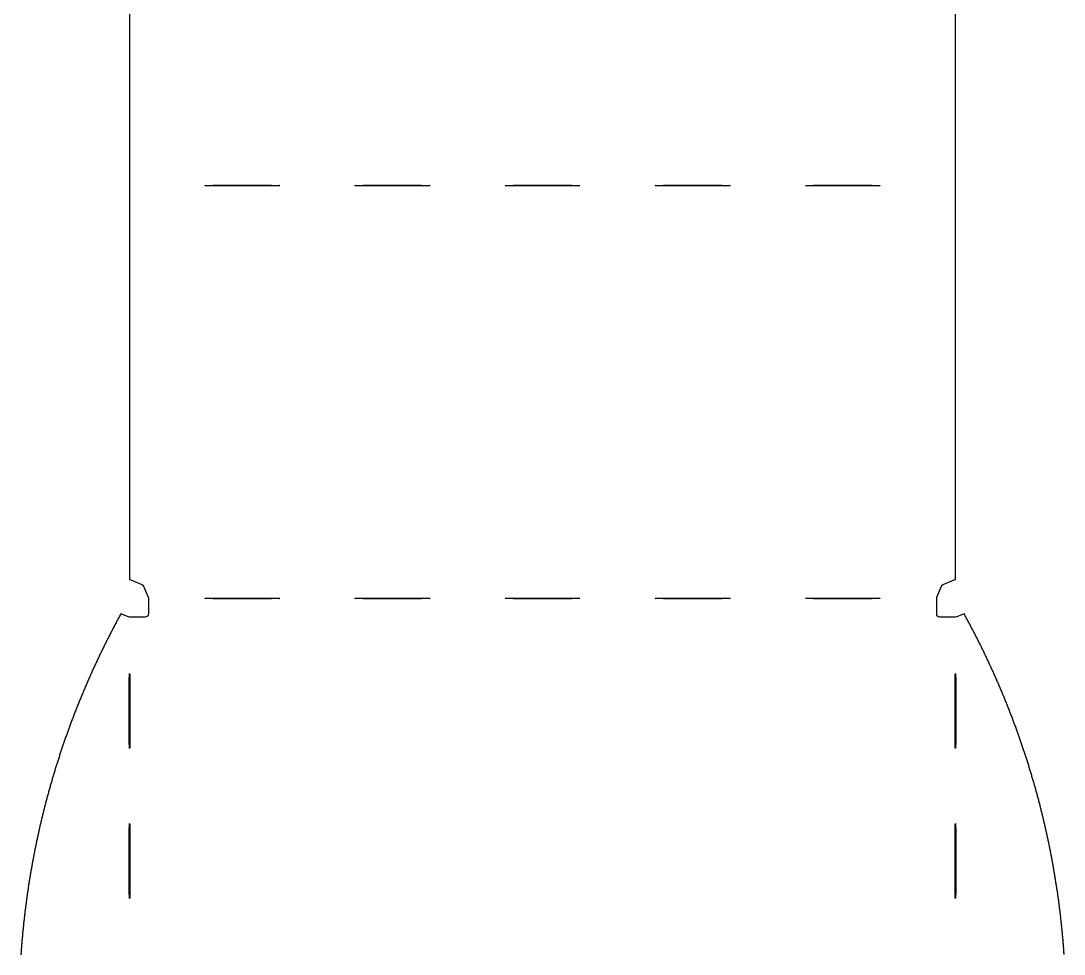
# Model space of a CAD drawing. Header units: metres. Extents: x -73 to 372, y -34 to 331.
# Drawn here: x -6.7 to 57.5, y 28.9 to 86.3 of the extents above; entities that cross this region are included whole.
import ezdxf

# ---------------------------------------------------------------- set-up
doc = ezdxf.new("R2010")
doc.units = ezdxf.units.M

msp = doc.modelspace()

# ---------------------------------------------------------------- linework, layer by layer
for points in [[(0, 100.447), (0, 76.2), (0, 51.953), (0, 51.953), (0.077, 51.937), (0.75, 51.658), (0.815, 51.615), (0.858, 51.55), (1.137, 50.877), (1.153, 50.8), (1.153, 49.847), (1.137, 49.771), (1.094, 49.706), (1.029, 49.663), (0.953, 49.647), (0, 49.647), (-0.077, 49.663), (-0.534, 49.852), (-0.562, 49.8), (-0.562, 49.8), (-0.593, 49.744), (-0.593, 49.744), (-0.624, 49.688), (-0.624, 49.688), (-0.654, 49.632), (-0.654, 49.632), (-0.684, 49.576), (-0.684, 49.576), (-0.715, 49.52), (-0.715, 49.52), (-0.745, 49.464), (-0.745, 49.464), (-0.775, 49.408), (-0.775, 49.407), (-0.805, 49.351), (-0.805, 49.351), (-0.835, 49.295), (-0.835, 49.295), (-0.865, 49.239), (-0.865, 49.239), (-0.895, 49.182), (-0.895, 49.182), (-0.925, 49.126), (-0.925, 49.126), (-0.955, 49.07), (-0.955, 49.07), (-0.984, 49.013), (-0.984, 49.013), (-1.014, 48.957), (-1.014, 48.957), (-1.043, 48.9), (-1.043, 48.9), (-1.073, 48.844), (-1.073, 48.844), (-1.102, 48.787), (-1.102, 48.787), (-1.132, 48.731), (-1.132, 48.731), (-1.161, 48.674), (-1.161, 48.674), (-1.19, 48.617), (-1.19, 48.617), (-1.219, 48.561), (-1.219, 48.561), (-1.248, 48.504), (-1.248, 48.504), (-1.277, 48.447), (-1.277, 48.447), (-1.306, 48.39), (-1.306, 48.39), (-1.335, 48.333), (-1.335, 48.333), (-1.363, 48.276), (-1.363, 48.276), (-1.392, 48.22), (-1.392, 48.219), (-1.421, 48.163), (-1.421, 48.163), (-1.449, 48.106), (-1.449, 48.106), (-1.478, 48.048), (-1.478, 48.048), (-1.506, 47.991), (-1.506, 47.991), (-1.534, 47.934), (-1.534, 47.934), (-1.563, 47.877), (-1.563, 47.877), (-1.591, 47.82), (-1.591, 47.82), (-1.619, 47.763), (-1.619, 47.763), (-1.647, 47.705), (-1.647, 47.705), (-1.675, 47.648), (-1.675, 47.648), (-1.703, 47.591), (-1.703, 47.591), (-1.731, 47.533), (-1.731, 47.533), (-1.758, 47.476), (-1.758, 47.476), (-1.786, 47.419), (-1.786, 47.419), (-1.814, 47.361), (-1.814, 47.361), (-1.841, 47.304), (-1.841, 47.304), (-1.869, 47.246), (-1.869, 47.246), (-1.896, 47.189), (-1.896, 47.189), (-1.923, 47.131), (-1.923, 47.131), (-1.951, 47.073), (-1.951, 47.073), (-1.978, 47.016), (-1.978, 47.016), (-2.005, 46.958), (-2.005, 46.958), (-2.032, 46.9), (-2.032, 46.9), (-2.059, 46.842), (-2.059, 46.842), (-2.086, 46.785), (-2.086, 46.785), (-2.112, 46.727), (-2.112, 46.727), (-2.139, 46.669), (-2.139, 46.669), (-2.166, 46.611), (-2.166, 46.611), (-2.192, 46.553), (-2.192, 46.553), (-2.219, 46.495), (-2.219, 46.495), (-2.245, 46.437), (-2.245, 46.437), (-2.272, 46.379), (-2.272, 46.379), (-2.298, 46.321), (-2.298, 46.321), (-2.324, 46.263), (-2.324, 46.263), (-2.35, 46.205), (-2.35, 46.205), (-2.376, 46.147), (-2.376, 46.146), (-2.402, 46.088), (-2.402, 46.088), (-2.428, 46.03), (-2.428, 46.03), (-2.454, 45.972), (-2.454, 45.972), (-2.48, 45.913), (-2.48, 45.913), (-2.506, 45.855), (-2.506, 45.855), (-2.531, 45.797), (-2.531, 45.797), (-2.557, 45.738), (-2.557, 45.738), (-2.582, 45.68), (-2.582, 45.68), (-2.608, 45.621), (-2.608, 45.621), (-2.633, 45.563), (-2.633, 45.563), (-2.658, 45.504), (-2.658, 45.504), (-2.684, 45.446), (-2.684, 45.446), (-2.709, 45.387), (-2.709, 45.387), (-2.734, 45.329), (-2.734, 45.329), (-2.759, 45.27), (-2.759, 45.27), (-2.784, 45.211), (-2.784, 45.211), (-2.808, 45.153), (-2.808, 45.153), (-2.833, 45.094), (-2.833, 45.094), (-2.858, 45.035), (-2.858, 45.035), (-2.882, 44.976), (-2.882, 44.976), (-2.907, 44.917), (-2.907, 44.917), (-2.931, 44.859), (-2.931, 44.859), (-2.956, 44.8), (-2.956, 44.8), (-2.98, 44.741), (-2.98, 44.741), (-3.004, 44.682), (-3.004, 44.682), (-3.029, 44.623), (-3.029, 44.623), (-3.053, 44.564), (-3.053, 44.564), (-3.077, 44.505), (-3.077, 44.505), (-3.101, 44.446), (-3.101, 44.446), (-3.124, 44.386), (-3.124, 44.386), (-3.148, 44.327), (-3.148, 44.327), (-3.172, 44.268), (-3.172, 44.268), (-3.196, 44.209), (-3.196, 44.209), (-3.219, 44.15), (-3.219, 44.15), (-3.243, 44.09), (-3.243, 44.09), (-3.266, 44.031), (-3.266, 44.031), (-3.289, 43.972), (-3.289, 43.972), (-3.313, 43.913), (-3.313, 43.912), (-3.336, 43.853), (-3.336, 43.853), (-3.359, 43.794), (-3.359, 43.794), (-3.382, 43.734), (-3.382, 43.734), (-3.405, 43.675), (-3.405, 43.675), (-3.428, 43.615), (-3.428, 43.615), (-3.451, 43.556), (-3.451, 43.556), (-3.473, 43.496), (-3.473, 43.496), (-3.496, 43.437), (-3.496, 43.437), (-3.519, 43.377), (-3.519, 43.377), (-3.541, 43.317), (-3.541, 43.317), (-3.564, 43.258), (-3.564, 43.258), (-3.586, 43.198), (-3.586, 43.198), (-3.608, 43.138), (-3.608, 43.138), (-3.631, 43.079), (-3.631, 43.079), (-3.653, 43.019), (-3.653, 43.019), (-3.675, 42.959), (-3.675, 42.959), (-3.697, 42.899), (-3.697, 42.899), (-3.719, 42.839), (-3.719, 42.839), (-3.741, 42.779), (-3.741, 42.779), (-3.762, 42.719), (-3.762, 42.719), (-3.784, 42.66), (-3.784, 42.66), (-3.806, 42.6), (-3.806, 42.6), (-3.827, 42.54), (-3.827, 42.54), (-3.849, 42.48), (-3.849, 42.48), (-3.87, 42.42), (-3.87, 42.419), (-3.891, 42.359), (-3.891, 42.359), (-3.913, 42.299), (-3.913, 42.299), (-3.934, 42.239), (-3.934, 42.239), (-3.955, 42.179), (-3.955, 42.179), (-3.976, 42.119), (-3.976, 42.119), (-3.997, 42.059), (-3.997, 42.059), (-4.018, 41.998), (-4.018, 41.998), (-4.039, 41.938), (-4.039, 41.938), (-4.059, 41.878), (-4.059, 41.878), (-4.08, 41.818), (-4.08, 41.818), (-4.1, 41.757), (-4.1, 41.757), (-4.121, 41.697), (-4.121, 41.697), (-4.141, 41.636), (-4.141, 41.636), (-4.162, 41.576), (-4.162, 41.576), (-4.182, 41.516), (-4.182, 41.516), (-4.202, 41.455), (-4.202, 41.455), (-4.222, 41.395), (-4.222, 41.395), (-4.242, 41.334), (-4.242, 41.334), (-4.262, 41.274), (-4.262, 41.274), (-4.282, 41.213), (-4.282, 41.213), (-4.302, 41.152), (-4.302, 41.152), (-4.322, 41.092), (-4.322, 41.092), (-4.341, 41.031), (-4.341, 41.031), (-4.361, 40.97), (-4.361, 40.97), (-4.38, 40.91), (-4.38, 40.91), (-4.4, 40.849), (-4.4, 40.849), (-4.419, 40.788), (-4.419, 40.788), (-4.438, 40.728), (-4.438, 40.728), (-4.458, 40.667), (-4.458, 40.667), (-4.477, 40.606), (-4.477, 40.606), (-4.496, 40.545), (-4.496, 40.545), (-4.515, 40.484), (-4.515, 40.484), (-4.534, 40.423), (-4.534, 40.423), (-4.552, 40.362), (-4.552, 40.362), (-4.571, 40.301), (-4.571, 40.301), (-4.59, 40.241), (-4.59, 40.241), (-4.608, 40.18), (-4.608, 40.18), (-4.627, 40.119), (-4.627, 40.119), (-4.645, 40.058), (-4.645, 40.057), (-4.664, 39.996), (-4.664, 39.996), (-4.682, 39.935), (-4.682, 39.935), (-4.7, 39.874), (-4.7, 39.874), (-4.718, 39.813), (-4.718, 39.813), (-4.736, 39.752), (-4.736, 39.752), (-4.754, 39.691), (-4.754, 39.691), (-4.772, 39.63), (-4.772, 39.63), (-4.79, 39.568), (-4.79, 39.568), (-4.808, 39.507), (-4.808, 39.507), (-4.825, 39.446), (-4.825, 39.446), (-4.843, 39.385), (-4.843, 39.385), (-4.861, 39.323), (-4.861, 39.323), (-4.878, 39.262), (-4.878, 39.262), (-4.895, 39.201), (-4.895, 39.201), (-4.913, 39.139), (-4.913, 39.139), (-4.93, 39.078), (-4.93, 39.078), (-4.947, 39.017), (-4.947, 39.017), (-4.964, 38.955), (-4.964, 38.955), (-4.981, 38.894), (-4.981, 38.894), (-4.998, 38.832), (-4.998, 38.832), (-5.015, 38.771), (-5.015, 38.771), (-5.031, 38.709), (-5.031, 38.709), (-5.048, 38.648), (-5.048, 38.648), (-5.065, 38.586), (-5.065, 38.586), (-5.081, 38.525), (-5.081, 38.525), (-5.098, 38.463), (-5.098, 38.463), (-5.114, 38.401), (-5.114, 38.401), (-5.13, 38.34), (-5.13, 38.34), (-5.146, 38.278), (-5.146, 38.278), (-5.163, 38.216), (-5.163, 38.216), (-5.179, 38.155), (-5.179, 38.155), (-5.195, 38.093), (-5.195, 38.093), (-5.21, 38.031), (-5.21, 38.031), (-5.226, 37.97), (-5.226, 37.969), (-5.242, 37.908), (-5.242, 37.908), (-5.258, 37.846), (-5.258, 37.846), (-5.273, 37.784), (-5.273, 37.784), (-5.289, 37.722), (-5.289, 37.722), (-5.304, 37.66), (-5.304, 37.66), (-5.32, 37.599), (-5.32, 37.599), (-5.335, 37.537), (-5.335, 37.537), (-5.35, 37.475), (-5.35, 37.475), (-5.365, 37.413), (-5.365, 37.413), (-5.38, 37.351), (-5.38, 37.351), (-5.395, 37.289), (-5.395, 37.289), (-5.41, 37.227), (-5.41, 37.227), (-5.425, 37.165), (-5.425, 37.165), (-5.44, 37.103), (-5.44, 37.103), (-5.454, 37.041), (-5.454, 37.041), (-5.469, 36.979), (-5.469, 36.979), (-5.483, 36.917), (-5.483, 36.917), (-5.498, 36.855), (-5.498, 36.855), (-5.512, 36.792), (-5.512, 36.792), (-5.526, 36.73), (-5.526, 36.73), (-5.54, 36.668), (-5.54, 36.668), (-5.555, 36.606), (-5.555, 36.606), (-5.569, 36.544), (-5.569, 36.544), (-5.582, 36.482), (-5.582, 36.482), (-5.596, 36.419), (-5.596, 36.419), (-5.61, 36.357), (-5.61, 36.357), (-5.624, 36.295), (-5.624, 36.295), (-5.637, 36.233), (-5.637, 36.233), (-5.651, 36.17), (-5.651, 36.17), (-5.665, 36.108), (-5.665, 36.108), (-5.678, 36.046), (-5.678, 36.046), (-5.691, 35.983), (-5.691, 35.983), (-5.704, 35.921), (-5.704, 35.921), (-5.718, 35.859), (-5.718, 35.859), (-5.731, 35.796), (-5.731, 35.796), (-5.744, 35.734), (-5.744, 35.734), (-5.757, 35.671), (-5.757, 35.671), (-5.77, 35.609), (-5.77, 35.609), (-5.782, 35.546), (-5.782, 35.546), (-5.795, 35.484), (-5.795, 35.484), (-5.808, 35.422), (-5.808, 35.422), (-5.82, 35.359), (-5.82, 35.359), (-5.833, 35.297), (-5.833, 35.296), (-5.845, 35.234), (-5.845, 35.234), (-5.857, 35.171), (-5.857, 35.171), (-5.87, 35.109), (-5.87, 35.109), (-5.882, 35.046), (-5.882, 35.046), (-5.894, 34.984), (-5.894, 34.984), (-5.906, 34.921), (-5.906, 34.921), (-5.918, 34.858), (-5.918, 34.858), (-5.929, 34.796), (-5.929, 34.796), (-5.941, 34.733), (-5.941, 34.733), (-5.953, 34.67), (-5.953, 34.67), (-5.964, 34.608), (-5.964, 34.608), (-5.976, 34.545), (-5.976, 34.545), (-5.987, 34.482), (-5.987, 34.482), (-5.999, 34.42), (-5.999, 34.42), (-6.01, 34.357), (-6.01, 34.357), (-6.021, 34.294), (-6.021, 34.294), (-6.032, 34.231), (-6.032, 34.231), (-6.043, 34.169), (-6.043, 34.169), (-6.054, 34.106), (-6.054, 34.106), (-6.065, 34.043), (-6.065, 34.043), (-6.076, 33.98), (-6.076, 33.98), (-6.087, 33.917), (-6.087, 33.917), (-6.097, 33.854), (-6.097, 33.854), (-6.108, 33.792), (-6.108, 33.792), (-6.119, 33.729), (-6.119, 33.729), (-6.129, 33.666), (-6.129, 33.666), (-6.139, 33.603), (-6.139, 33.603), (-6.15, 33.54), (-6.15, 33.54), (-6.16, 33.477), (-6.16, 33.477), (-6.17, 33.414), (-6.17, 33.414), (-6.18, 33.351), (-6.18, 33.351), (-6.19, 33.288), (-6.19, 33.288), (-6.2, 33.225), (-6.2, 33.225), (-6.209, 33.162), (-6.209, 33.162), (-6.219, 33.099), (-6.219, 33.099), (-6.229, 33.036), (-6.229, 33.036), (-6.238, 32.973), (-6.238, 32.973), (-6.248, 32.91), (-6.248, 32.91), (-6.257, 32.847), (-6.257, 32.847), (-6.266, 32.784), (-6.266, 32.784), (-6.276, 32.721), (-6.276, 32.721), (-6.285, 32.658), (-6.285, 32.658), (-6.294, 32.595), (-6.294, 32.595), (-6.303, 32.532), (-6.303, 32.532), (-6.312, 32.468), (-6.312, 32.468), (-6.321, 32.405), (-6.321, 32.405), (-6.329, 32.342), (-6.329, 32.342), (-6.338, 32.279), (-6.338, 32.279), (-6.347, 32.216), (-6.347, 32.216), (-6.355, 32.153), (-6.355, 32.153), (-6.364, 32.089), (-6.364, 32.089), (-6.372, 32.026), (-6.372, 32.026), (-6.38, 31.963), (-6.38, 31.963), (-6.388, 31.9), (-6.388, 31.9), (-6.396, 31.837), (-6.396, 31.837), (-6.405, 31.773), (-6.405, 31.773), (-6.412, 31.71), (-6.412, 31.71), (-6.42, 31.647), (-6.42, 31.647), (-6.428, 31.584), (-6.428, 31.584), (-6.436, 31.52), (-6.436, 31.52), (-6.444, 31.457), (-6.444, 31.457), (-6.451, 31.394), (-6.451, 31.394), (-6.459, 31.33), (-6.459, 31.33), (-6.466, 31.267), (-6.466, 31.267), (-6.473, 31.204), (-6.473, 31.204), (-6.481, 31.14), (-6.481, 31.14), (-6.488, 31.077), (-6.488, 31.077), (-6.495, 31.014), (-6.495, 31.014), (-6.502, 30.95), (-6.502, 30.95), (-6.509, 30.887), (-6.509, 30.887), (-6.516, 30.824), (-6.516, 30.824), (-6.522, 30.76), (-6.522, 30.76), (-6.529, 30.697), (-6.529, 30.697), (-6.536, 30.633), (-6.536, 30.633), (-6.542, 30.57), (-6.542, 30.57), (-6.549, 30.507), (-6.549, 30.507), (-6.555, 30.443), (-6.555, 30.443), (-6.561, 30.38), (-6.561, 30.38), (-6.567, 30.316), (-6.567, 30.316), (-6.574, 30.253), (-6.574, 30.253), (-6.58, 30.189), (-6.58, 30.189), (-6.586, 30.126), (-6.586, 30.126), (-6.592, 30.062), (-6.592, 30.062), (-6.597, 29.999), (-6.597, 29.999), (-6.603, 29.935), (-6.603, 29.935), (-6.609, 29.872), (-6.609, 29.872), (-6.614, 29.808), (-6.614, 29.808), (-6.62, 29.745), (-6.62, 29.745), (-6.625, 29.681), (-6.625, 29.681), (-6.631, 29.618), (-6.631, 29.618), (-6.636, 29.554), (-6.636, 29.554), (-6.641, 29.491), (-6.641, 29.491), (-6.646, 29.427), (-6.646, 29.427), (-6.651, 29.364), (-6.651, 29.364), (-6.656, 29.3), (-6.656, 29.3), (-6.661, 29.237), (-6.661, 29.237), (-6.666, 29.173), (-6.666, 29.173), (-6.67, 29.109), (-6.67, 29.109), (-6.675, 29.046), (-6.675, 29.046), (-6.679, 28.982), (-6.679, 28.982), (-6.684, 28.919), (-6.684, 28.919), (-6.688, 28.855)], [(57.486, 28.888), (57.482, 28.952), (57.482, 28.952), (57.477, 29.015), (57.477, 29.015), (57.473, 29.079), (57.473, 29.079), (57.468, 29.143), (57.468, 29.143), (57.463, 29.206), (57.463, 29.206), (57.458, 29.27), (57.458, 29.27), (57.453, 29.333), (57.453, 29.333), (57.448, 29.397), (57.448, 29.397), (57.443, 29.46), (57.443, 29.46), (57.438, 29.524), (57.438, 29.524), (57.433, 29.587), (57.433, 29.587), (57.428, 29.651), (57.428, 29.651), (57.422, 29.714), (57.422, 29.715), (57.417, 29.778), (57.417, 29.778), (57.411, 29.842), (57.411, 29.842), (57.406, 29.905), (57.406, 29.905), (57.4, 29.969), (57.4, 29.969), (57.394, 30.032), (57.394, 30.032), (57.388, 30.095), (57.388, 30.095), (57.383, 30.159), (57.383, 30.159), (57.376, 30.222), (57.376, 30.222), (57.37, 30.286), (57.37, 30.286), (57.364, 30.349), (57.364, 30.349), (57.358, 30.413), (57.358, 30.413), (57.352, 30.476), (57.352, 30.476), (57.345, 30.54), (57.345, 30.54), (57.339, 30.603), (57.339, 30.603), (57.332, 30.666), (57.332, 30.666), (57.326, 30.73), (57.326, 30.73), (57.319, 30.793), (57.319, 30.793), (57.312, 30.857), (57.312, 30.857), (57.305, 30.92), (57.305, 30.92), (57.298, 30.983), (57.298, 30.983), (57.291, 31.047), (57.291, 31.047), (57.284, 31.11), (57.284, 31.11), (57.277, 31.173), (57.277, 31.173), (57.269, 31.237), (57.269, 31.237), (57.262, 31.3), (57.262, 31.3), (57.255, 31.363), (57.255, 31.363), (57.247, 31.427), (57.247, 31.427), (57.24, 31.49), (57.24, 31.49), (57.232, 31.553), (57.232, 31.553), (57.224, 31.617), (57.224, 31.617), (57.216, 31.68), (57.216, 31.68), (57.208, 31.743), (57.208, 31.743), (57.2, 31.806), (57.2, 31.806), (57.192, 31.87), (57.192, 31.87), (57.184, 31.933), (57.184, 31.933), (57.176, 31.996), (57.176, 31.996), (57.168, 32.059), (57.168, 32.059), (57.159, 32.122), (57.159, 32.122), (57.151, 32.186), (57.151, 32.186), (57.142, 32.249), (57.142, 32.249), (57.133, 32.312), (57.133, 32.312), (57.125, 32.375), (57.125, 32.375), (57.116, 32.438), (57.116, 32.438), (57.107, 32.501), (57.107, 32.501), (57.098, 32.564), (57.098, 32.564), (57.089, 32.628), (57.089, 32.628), (57.08, 32.691), (57.08, 32.691), (57.071, 32.754), (57.071, 32.754), (57.062, 32.817), (57.062, 32.817), (57.052, 32.88), (57.052, 32.88), (57.043, 32.943), (57.043, 32.943), (57.033, 33.006), (57.033, 33.006), (57.024, 33.069), (57.024, 33.069), (57.014, 33.132), (57.014, 33.132), (57.004, 33.195), (57.004, 33.195), (56.994, 33.258), (56.994, 33.258), (56.985, 33.321), (56.985, 33.321), (56.975, 33.384), (56.975, 33.384), (56.965, 33.447), (56.965, 33.447), (56.954, 33.51), (56.954, 33.51), (56.944, 33.573), (56.944, 33.573), (56.934, 33.636), (56.934, 33.636), (56.924, 33.699), (56.924, 33.699), (56.913, 33.761), (56.913, 33.761), (56.903, 33.824), (56.903, 33.824), (56.892, 33.887), (56.892, 33.887), (56.881, 33.95), (56.881, 33.95), (56.87, 34.013), (56.87, 34.013), (56.86, 34.076), (56.86, 34.076), (56.849, 34.138), (56.849, 34.138), (56.838, 34.201), (56.838, 34.201), (56.827, 34.264), (56.827, 34.264), (56.815, 34.327), (56.815, 34.327), (56.804, 34.39), (56.804, 34.39), (56.793, 34.452), (56.793, 34.452), (56.781, 34.515), (56.781, 34.515), (56.77, 34.578), (56.77, 34.578), (56.758, 34.64), (56.758, 34.64), (56.747, 34.703), (56.747, 34.703), (56.735, 34.766), (56.735, 34.766), (56.723, 34.828), (56.723, 34.828), (56.711, 34.891), (56.711, 34.891), (56.699, 34.954), (56.699, 34.954), (56.687, 35.016), (56.687, 35.016), (56.675, 35.079), (56.675, 35.079), (56.663, 35.141), (56.663, 35.141), (56.651, 35.204), (56.651, 35.204), (56.639, 35.267), (56.639, 35.267), (56.626, 35.329), (56.626, 35.329), (56.614, 35.392), (56.614, 35.392), (56.601, 35.454), (56.601, 35.454), (56.588, 35.517), (56.588, 35.517), (56.576, 35.579), (56.576, 35.579), (56.563, 35.641), (56.563, 35.641), (56.55, 35.704), (56.55, 35.704), (56.537, 35.766), (56.537, 35.766), (56.524, 35.829), (56.524, 35.829), (56.511, 35.891), (56.511, 35.891), (56.498, 35.953), (56.498, 35.953), (56.484, 36.016), (56.484, 36.016), (56.471, 36.078), (56.471, 36.078), (56.458, 36.14), (56.458, 36.14), (56.444, 36.203), (56.444, 36.203), (56.43, 36.265), (56.43, 36.265), (56.417, 36.327), (56.417, 36.327), (56.403, 36.39), (56.403, 36.39), (56.389, 36.452), (56.389, 36.452), (56.375, 36.514), (56.375, 36.514), (56.361, 36.576), (56.361, 36.576), (56.347, 36.638), (56.347, 36.638), (56.333, 36.701), (56.333, 36.701), (56.319, 36.763), (56.319, 36.763), (56.305, 36.825), (56.305, 36.825), (56.29, 36.887), (56.29, 36.887), (56.276, 36.949), (56.276, 36.949), (56.261, 37.011), (56.261, 37.011), (56.247, 37.073), (56.247, 37.073), (56.232, 37.135), (56.232, 37.135), (56.217, 37.197), (56.217, 37.197), (56.202, 37.259), (56.202, 37.259), (56.187, 37.321), (56.187, 37.321), (56.172, 37.383), (56.172, 37.383), (56.157, 37.445), (56.157, 37.445), (56.142, 37.507), (56.142, 37.507), (56.127, 37.569), (56.127, 37.569), (56.112, 37.631), (56.112, 37.631), (56.096, 37.693), (56.096, 37.693), (56.081, 37.754), (56.081, 37.754), (56.065, 37.816), (56.065, 37.816), (56.05, 37.878), (56.05, 37.878), (56.034, 37.94), (56.034, 37.94), (56.018, 38.002), (56.018, 38.002), (56.002, 38.063), (56.002, 38.063), (55.986, 38.125), (55.986, 38.125), (55.97, 38.187), (55.97, 38.187), (55.954, 38.249), (55.954, 38.249), (55.938, 38.31), (55.938, 38.31), (55.922, 38.372), (55.922, 38.372), (55.905, 38.433), (55.905, 38.433), (55.889, 38.495), (55.889, 38.495), (55.873, 38.557), (55.873, 38.557), (55.856, 38.618), (55.856, 38.618), (55.839, 38.68), (55.839, 38.68), (55.823, 38.741), (55.823, 38.741), (55.806, 38.803), (55.806, 38.803), (55.789, 38.864), (55.789, 38.864), (55.772, 38.926), (55.772, 38.926), (55.755, 38.987), (55.755, 38.987), (55.738, 39.049), (55.738, 39.049), (55.721, 39.11), (55.721, 39.11), (55.704, 39.171), (55.704, 39.171), (55.686, 39.233), (55.686, 39.233), (55.669, 39.294), (55.669, 39.294), (55.651, 39.355), (55.651, 39.355), (55.634, 39.417), (55.634, 39.417), (55.616, 39.478), (55.616, 39.478), (55.599, 39.539), (55.599, 39.539), (55.581, 39.6), (55.581, 39.6), (55.563, 39.662), (55.563, 39.662), (55.545, 39.723), (55.545, 39.723), (55.527, 39.784), (55.527, 39.784), (55.509, 39.845), (55.509, 39.845), (55.491, 39.906), (55.491, 39.906), (55.472, 39.967), (55.472, 39.967), (55.454, 40.028), (55.454, 40.028), (55.436, 40.089), (55.436, 40.089), (55.417, 40.15), (55.417, 40.15), (55.399, 40.211), (55.399, 40.211), (55.38, 40.272), (55.38, 40.272), (55.361, 40.333), (55.361, 40.333), (55.343, 40.394), (55.343, 40.394), (55.324, 40.455), (55.324, 40.455), (55.305, 40.516), (55.305, 40.516), (55.286, 40.577), (55.286, 40.577), (55.267, 40.638), (55.267, 40.638), (55.248, 40.698), (55.248, 40.698), (55.228, 40.759), (55.228, 40.759), (55.209, 40.82), (55.209, 40.82), (55.19, 40.881), (55.19, 40.881), (55.17, 40.941), (55.17, 40.941), (55.151, 41.002), (55.151, 41.002), (55.131, 41.063), (55.131, 41.063), (55.111, 41.123), (55.111, 41.123), (55.092, 41.184), (55.092, 41.184), (55.072, 41.245), (55.072, 41.245), (55.052, 41.305), (55.052, 41.305), (55.032, 41.366), (55.032, 41.366), (55.012, 41.426), (55.012, 41.426), (54.992, 41.487), (54.992, 41.487), (54.971, 41.547), (54.971, 41.547), (54.951, 41.607), (54.951, 41.607), (54.931, 41.668), (54.931, 41.668), (54.91, 41.728), (54.91, 41.728), (54.89, 41.789), (54.89, 41.789), (54.869, 41.849), (54.869, 41.849), (54.848, 41.909), (54.848, 41.909), (54.828, 41.97), (54.828, 41.97), (54.807, 42.03), (54.807, 42.03), (54.786, 42.09), (54.786, 42.09), (54.765, 42.15), (54.765, 42.15), (54.744, 42.21), (54.744, 42.21), (54.723, 42.271), (54.723, 42.271), (54.702, 42.331), (54.702, 42.331), (54.68, 42.391), (54.68, 42.391), (54.659, 42.451), (54.659, 42.451), (54.637, 42.511), (54.637, 42.511), (54.616, 42.571), (54.616, 42.571), (54.594, 42.631), (54.594, 42.631), (54.573, 42.691), (54.573, 42.691), (54.551, 42.751), (54.551, 42.751), (54.529, 42.811), (54.529, 42.811), (54.507, 42.87), (54.507, 42.87), (54.485, 42.93), (54.485, 42.93), (54.463, 42.99), (54.463, 42.99), (54.441, 43.05), (54.441, 43.05), (54.419, 43.11), (54.419, 43.11), (54.397, 43.169), (54.397, 43.169), (54.374, 43.229), (54.374, 43.229), (54.352, 43.289), (54.352, 43.289), (54.329, 43.348), (54.329, 43.348), (54.307, 43.408), (54.307, 43.408), (54.284, 43.468), (54.284, 43.468), (54.262, 43.527), (54.262, 43.527), (54.239, 43.587), (54.239, 43.587), (54.216, 43.646), (54.216, 43.646), (54.193, 43.706), (54.193, 43.706), (54.17, 43.765), (54.17, 43.765), (54.147, 43.825), (54.147, 43.825), (54.124, 43.884), (54.124, 43.884), (54.101, 43.943), (54.101, 43.943), (54.077, 44.003), (54.077, 44.003), (54.054, 44.062), (54.054, 44.062), (54.03, 44.121), (54.03, 44.121), (54.007, 44.181), (54.007, 44.181), (53.983, 44.24), (53.983, 44.24), (53.96, 44.299), (53.96, 44.299), (53.936, 44.358), (53.936, 44.358), (53.912, 44.417), (53.912, 44.417), (53.888, 44.476), (53.888, 44.476), (53.864, 44.535), (53.864, 44.535), (53.84, 44.594), (53.84, 44.595), (53.816, 44.654), (53.816, 44.654), (53.792, 44.712), (53.792, 44.712), (53.767, 44.771), (53.767, 44.771), (53.743, 44.83), (53.743, 44.83), (53.719, 44.889), (53.719, 44.889), (53.694, 44.948), (53.694, 44.948), (53.67, 45.007), (53.67, 45.007), (53.645, 45.066), (53.645, 45.066), (53.62, 45.124), (53.62, 45.124), (53.595, 45.183), (53.595, 45.183), (53.571, 45.242), (53.571, 45.242), (53.546, 45.301), (53.546, 45.301), (53.521, 45.359), (53.521, 45.359), (53.496, 45.418), (53.496, 45.418), (53.47, 45.476), (53.47, 45.476), (53.445, 45.535), (53.445, 45.535), (53.42, 45.593), (53.42, 45.593), (53.395, 45.652), (53.395, 45.652), (53.369, 45.71), (53.369, 45.71), (53.344, 45.769), (53.344, 45.769), (53.318, 45.827), (53.318, 45.827), (53.292, 45.886), (53.292, 45.886), (53.267, 45.944), (53.267, 45.944), (53.241, 46.002), (53.241, 46.002), (53.215, 46.06), (53.215, 46.06), (53.189, 46.119), (53.189, 46.119), (53.163, 46.177), (53.163, 46.177), (53.137, 46.235), (53.137, 46.235), (53.111, 46.293), (53.111, 46.293), (53.084, 46.351), (53.084, 46.351), (53.058, 46.409), (53.058, 46.409), (53.032, 46.467), (53.032, 46.467), (53.005, 46.525), (53.005, 46.525), (52.979, 46.583), (52.979, 46.583), (52.952, 46.641), (52.952, 46.641), (52.925, 46.699), (52.925, 46.699), (52.898, 46.757), (52.898, 46.757), (52.872, 46.815), (52.872, 46.815), (52.845, 46.873), (52.845, 46.873), (52.818, 46.93), (52.818, 46.93), (52.791, 46.988), (52.791, 46.988), (52.764, 47.046), (52.764, 47.046), (52.736, 47.103), (52.736, 47.103), (52.709, 47.161), (52.709, 47.161), (52.682, 47.219), (52.682, 47.219), (52.654, 47.276), (52.654, 47.276), (52.627, 47.334), (52.627, 47.334), (52.599, 47.391), (52.599, 47.391), (52.572, 47.449), (52.572, 47.449), (52.544, 47.506), (52.544, 47.506), (52.516, 47.563), (52.516, 47.563), (52.488, 47.621), (52.488, 47.621), (52.46, 47.678), (52.46, 47.678), (52.432, 47.735), (52.432, 47.735), (52.404, 47.793), (52.404, 47.793), (52.376, 47.85), (52.376, 47.85), (52.348, 47.907), (52.348, 47.907), (52.32, 47.964), (52.32, 47.964), (52.291, 48.021), (52.291, 48.021), (52.263, 48.078), (52.263, 48.078), (52.234, 48.135), (52.234, 48.135), (52.206, 48.192), (52.206, 48.192), (52.177, 48.249), (52.177, 48.249), (52.149, 48.306), (52.149, 48.306), (52.12, 48.363), (52.12, 48.363), (52.091, 48.42), (52.091, 48.42), (52.062, 48.477), (52.062, 48.477), (52.033, 48.533), (52.033, 48.533), (52.004, 48.59), (52.004, 48.59), (51.975, 48.647), (51.975, 48.647), (51.946, 48.704), (51.946, 48.704), (51.916, 48.76), (51.916, 48.76), (51.887, 48.817), (51.887, 48.817), (51.857, 48.873), (51.857, 48.873), (51.828, 48.93), (51.828, 48.93), (51.798, 48.986), (51.798, 48.986), (51.769, 49.043), (51.769, 49.043), (51.739, 49.099), (51.739, 49.099), (51.709, 49.155), (51.709, 49.156), (51.679, 49.212), (51.679, 49.212), (51.65, 49.268), (51.65, 49.268), (51.62, 49.324), (51.62, 49.324), (51.59, 49.381), (51.59, 49.381), (51.559, 49.437), (51.559, 49.437), (51.529, 49.493), (51.529, 49.493), (51.499, 49.549), (51.499, 49.549), (51.469, 49.605), (51.469, 49.605), (51.438, 49.661), (51.438, 49.661), (51.408, 49.717), (51.408, 49.717), (51.377, 49.773), (51.377, 49.773), (51.347, 49.829), (51.347, 49.829), (51.334, 49.852), (50.877, 49.663), (50.8, 49.647), (49.847, 49.647), (49.771, 49.663), (49.706, 49.706), (49.663, 49.771), (49.647, 49.847), (49.647, 50.8), (49.663, 50.877), (49.942, 51.55), (49.985, 51.615), (50.05, 51.658), (50.723, 51.937), (50.8, 51.953), (50.8, 100.447)], [(4.623, 76.199), (4.623, 76.199), (4.623, 76.199), (4.623, 76.2), (4.623, 76.2), (4.623, 76.201), (4.623, 76.201), (4.623, 76.201), (4.657, 76.207), (4.657, 76.207), (4.767, 76.213), (4.767, 76.213), (4.932, 76.218), (4.932, 76.218), (5.126, 76.219), (5.126, 76.219), (8.728, 76.219), (8.728, 76.219), (8.923, 76.218), (8.923, 76.218), (9.088, 76.213), (9.088, 76.213), (9.198, 76.207), (9.198, 76.207), (9.231, 76.201), (9.232, 76.201), (9.232, 76.201), (9.232, 76.2), (9.232, 76.2), (9.232, 76.199), (9.232, 76.199), (9.231, 76.199), (9.198, 76.193), (9.198, 76.193), (9.088, 76.187), (9.088, 76.187), (8.923, 76.182), (8.923, 76.182), (8.728, 76.181), (8.728, 76.181), (5.126, 76.181), (5.126, 76.181), (4.932, 76.182), (4.932, 76.182), (4.767, 76.187), (4.767, 76.187), (4.657, 76.193), (4.657, 76.193), (4.623, 76.199)], [(13.86, 76.199), (13.859, 76.199), (13.859, 76.199), (13.859, 76.2), (13.859, 76.2), (13.859, 76.201), (13.859, 76.201), (13.86, 76.201), (13.893, 76.207), (13.893, 76.207), (14.003, 76.213), (14.003, 76.213), (14.168, 76.218), (14.168, 76.218), (14.363, 76.219), (14.363, 76.219), (17.965, 76.219), (17.965, 76.219), (18.159, 76.218), (18.159, 76.218), (18.324, 76.213), (18.324, 76.213), (18.434, 76.207), (18.434, 76.207), (18.468, 76.201), (18.468, 76.201), (18.468, 76.201), (18.468, 76.2), (18.468, 76.2), (18.468, 76.199), (18.468, 76.199), (18.468, 76.199), (18.434, 76.193), (18.434, 76.193), (18.324, 76.187), (18.324, 76.187), (18.159, 76.182), (18.159, 76.182), (17.965, 76.181), (17.965, 76.181), (14.363, 76.181), (14.363, 76.181), (14.168, 76.182), (14.168, 76.182), (14.003, 76.187), (14.003, 76.187), (13.893, 76.193), (13.893, 76.193), (13.86, 76.199)], [(23.096, 76.199), (23.096, 76.199), (23.095, 76.199), (23.095, 76.2), (23.095, 76.2), (23.095, 76.201), (23.096, 76.201), (23.096, 76.201), (23.13, 76.207), (23.13, 76.207), (23.24, 76.213), (23.24, 76.213), (23.404, 76.218), (23.405, 76.218), (23.599, 76.219), (23.599, 76.219), (27.201, 76.219), (27.201, 76.219), (27.395, 76.218), (27.395, 76.218), (27.56, 76.213), (27.56, 76.213), (27.67, 76.207), (27.67, 76.207), (27.704, 76.201), (27.704, 76.201), (27.705, 76.201), (27.705, 76.2), (27.705, 76.2), (27.705, 76.199), (27.704, 76.199), (27.704, 76.199), (27.67, 76.193), (27.67, 76.193), (27.56, 76.187), (27.56, 76.187), (27.396, 76.182), (27.395, 76.182), (27.201, 76.181), (27.201, 76.181), (23.599, 76.181), (23.599, 76.181), (23.405, 76.182), (23.405, 76.182), (23.24, 76.187), (23.24, 76.187), (23.13, 76.193), (23.13, 76.193), (23.096, 76.199)], [(32.332, 76.199), (32.332, 76.199), (32.332, 76.199), (32.332, 76.2), (32.332, 76.2), (32.332, 76.201), (32.332, 76.201), (32.332, 76.201), (32.366, 76.207), (32.366, 76.207), (32.476, 76.213), (32.476, 76.213), (32.641, 76.218), (32.641, 76.218), (32.835, 76.219), (32.835, 76.219), (36.437, 76.219), (36.437, 76.219), (36.632, 76.218), (36.632, 76.218), (36.797, 76.213), (36.797, 76.213), (36.907, 76.207), (36.907, 76.207), (36.94, 76.201), (36.941, 76.201), (36.941, 76.201), (36.941, 76.2), (36.941, 76.2), (36.941, 76.199), (36.941, 76.199), (36.94, 76.199), (36.907, 76.193), (36.907, 76.193), (36.797, 76.187), (36.797, 76.187), (36.632, 76.182), (36.632, 76.182), (36.437, 76.181), (36.437, 76.181), (32.835, 76.181), (32.835, 76.181), (32.641, 76.182), (32.641, 76.182), (32.476, 76.187), (32.476, 76.187), (32.366, 76.193), (32.366, 76.193), (32.332, 76.199)], [(41.569, 76.199), (41.568, 76.199), (41.568, 76.199), (41.568, 76.2), (41.568, 76.2), (41.568, 76.201), (41.568, 76.201), (41.569, 76.201), (41.602, 76.207), (41.602, 76.207), (41.712, 76.213), (41.712, 76.213), (41.877, 76.218), (41.877, 76.218), (42.072, 76.219), (42.072, 76.219), (45.674, 76.219), (45.674, 76.219), (45.868, 76.218), (45.868, 76.218), (46.033, 76.213), (46.033, 76.213), (46.143, 76.207), (46.143, 76.207), (46.177, 76.201), (46.177, 76.201), (46.177, 76.201), (46.177, 76.2), (46.177, 76.2), (46.177, 76.199), (46.177, 76.199), (46.177, 76.199), (46.143, 76.193), (46.143, 76.193), (46.033, 76.187), (46.033, 76.187), (45.868, 76.182), (45.868, 76.182), (45.674, 76.181), (45.674, 76.181), (42.072, 76.181), (42.072, 76.181), (41.877, 76.182), (41.877, 76.182), (41.712, 76.187), (41.712, 76.187), (41.602, 76.193), (41.602, 76.193), (41.569, 76.199)], [(4.623, 50.799), (4.623, 50.799), (4.623, 50.799), (4.623, 50.8), (4.623, 50.8), (4.623, 50.801), (4.623, 50.801), (4.623, 50.801), (4.657, 50.807), (4.657, 50.807), (4.767, 50.813), (4.767, 50.813), (4.932, 50.818), (4.932, 50.818), (5.126, 50.819), (5.126, 50.819), (8.728, 50.819), (8.728, 50.819), (8.923, 50.818), (8.923, 50.818), (9.088, 50.813), (9.088, 50.813), (9.198, 50.807), (9.198, 50.807), (9.231, 50.801), (9.232, 50.801), (9.232, 50.801), (9.232, 50.8), (9.232, 50.8), (9.232, 50.799), (9.232, 50.799), (9.231, 50.799), (9.198, 50.793), (9.198, 50.793), (9.088, 50.787), (9.088, 50.787), (8.923, 50.782), (8.923, 50.782), (8.728, 50.781), (8.728, 50.781), (5.126, 50.781), (5.126, 50.781), (4.932, 50.782), (4.932, 50.782), (4.767, 50.787), (4.767, 50.787), (4.657, 50.793), (4.657, 50.793), (4.623, 50.799)], [(13.86, 50.799), (13.859, 50.799), (13.859, 50.799), (13.859, 50.8), (13.859, 50.8), (13.859, 50.801), (13.859, 50.801), (13.86, 50.801), (13.893, 50.807), (13.893, 50.807), (14.003, 50.813), (14.003, 50.813), (14.168, 50.818), (14.168, 50.818), (14.363, 50.819), (14.363, 50.819), (17.965, 50.819), (17.965, 50.819), (18.159, 50.818), (18.159, 50.818), (18.324, 50.813), (18.324, 50.813), (18.434, 50.807), (18.434, 50.807), (18.468, 50.801), (18.468, 50.801), (18.468, 50.801), (18.468, 50.8), (18.468, 50.8), (18.468, 50.799), (18.468, 50.799), (18.468, 50.799), (18.434, 50.793), (18.434, 50.793), (18.324, 50.787), (18.324, 50.787), (18.159, 50.782), (18.159, 50.782), (17.965, 50.781), (17.965, 50.781), (14.363, 50.781), (14.363, 50.781), (14.168, 50.782), (14.168, 50.782), (14.003, 50.787), (14.003, 50.787), (13.893, 50.793), (13.893, 50.793), (13.86, 50.799)], [(23.096, 50.799), (23.096, 50.799), (23.095, 50.799), (23.095, 50.8), (23.095, 50.8), (23.095, 50.801), (23.096, 50.801), (23.096, 50.801), (23.13, 50.807), (23.13, 50.807), (23.24, 50.813), (23.24, 50.813), (23.404, 50.818), (23.405, 50.818), (23.599, 50.819), (23.599, 50.819), (27.201, 50.819), (27.201, 50.819), (27.395, 50.818), (27.395, 50.818), (27.56, 50.813), (27.56, 50.813), (27.67, 50.807), (27.67, 50.807), (27.704, 50.801), (27.704, 50.801), (27.705, 50.801), (27.705, 50.8), (27.705, 50.8), (27.705, 50.799), (27.704, 50.799), (27.704, 50.799), (27.67, 50.793), (27.67, 50.793), (27.56, 50.787), (27.56, 50.787), (27.396, 50.782), (27.395, 50.782), (27.201, 50.781), (27.201, 50.781), (23.599, 50.781), (23.599, 50.781), (23.405, 50.782), (23.405, 50.782), (23.24, 50.787), (23.24, 50.787), (23.13, 50.793), (23.13, 50.793), (23.096, 50.799)], [(32.332, 50.799), (32.332, 50.799), (32.332, 50.799), (32.332, 50.8), (32.332, 50.8), (32.332, 50.801), (32.332, 50.801), (32.332, 50.801), (32.366, 50.807), (32.366, 50.807), (32.476, 50.813), (32.476, 50.813), (32.641, 50.818), (32.641, 50.818), (32.835, 50.819), (32.835, 50.819), (36.437, 50.819), (36.437, 50.819), (36.632, 50.818), (36.632, 50.818), (36.797, 50.813), (36.797, 50.813), (36.907, 50.807), (36.907, 50.807), (36.94, 50.801), (36.941, 50.801), (36.941, 50.801), (36.941, 50.8), (36.941, 50.8), (36.941, 50.799), (36.941, 50.799), (36.94, 50.799), (36.907, 50.793), (36.907, 50.793), (36.797, 50.787), (36.797, 50.787), (36.632, 50.782), (36.632, 50.782), (36.437, 50.781), (36.437, 50.781), (32.835, 50.781), (32.835, 50.781), (32.641, 50.782), (32.641, 50.782), (32.476, 50.787), (32.476, 50.787), (32.366, 50.793), (32.366, 50.793), (32.332, 50.799)], [(41.569, 50.799), (41.568, 50.799), (41.568, 50.799), (41.568, 50.8), (41.568, 50.8), (41.568, 50.801), (41.568, 50.801), (41.569, 50.801), (41.602, 50.807), (41.602, 50.807), (41.712, 50.813), (41.712, 50.813), (41.877, 50.818), (41.877, 50.818), (42.072, 50.819), (42.072, 50.819), (45.674, 50.819), (45.674, 50.819), (45.868, 50.818), (45.868, 50.818), (46.033, 50.813), (46.033, 50.813), (46.143, 50.807), (46.143, 50.807), (46.177, 50.801), (46.177, 50.801), (46.177, 50.801), (46.177, 50.8), (46.177, 50.8), (46.177, 50.799), (46.177, 50.799), (46.177, 50.799), (46.143, 50.793), (46.143, 50.793), (46.033, 50.787), (46.033, 50.787), (45.868, 50.782), (45.868, 50.782), (45.674, 50.781), (45.674, 50.781), (42.072, 50.781), (42.072, 50.781), (41.877, 50.782), (41.877, 50.782), (41.712, 50.787), (41.712, 50.787), (41.602, 50.793), (41.602, 50.793), (41.569, 50.799)], [(-0.013, 46.033), (-0.013, 46.033), (-0.007, 46.143), (-0.007, 46.143), (-0.001, 46.177), (-0.001, 46.177), (-0.001, 46.177), (0, 46.177), (0, 46.177), (0.001, 46.177), (0.001, 46.177), (0.001, 46.177), (0.007, 46.143), (0.007, 46.143), (0.013, 46.033), (0.013, 46.033), (0.018, 45.868), (0.018, 45.868), (0.019, 45.674), (0.019, 45.674), (0.019, 42.072), (0.019, 42.072), (0.018, 41.877), (0.018, 41.877), (0.013, 41.712), (0.013, 41.712), (0.007, 41.602), (0.007, 41.602), (0.001, 41.569), (0.001, 41.568), (0.001, 41.568), (0, 41.568), (0, 41.568), (-0.001, 41.568), (-0.001, 41.568), (-0.001, 41.569), (-0.007, 41.602), (-0.007, 41.602), (-0.013, 41.712), (-0.013, 41.712), (-0.018, 41.877), (-0.018, 41.877), (-0.019, 42.072), (-0.019, 42.072), (-0.019, 45.674), (-0.019, 45.674), (-0.018, 45.868), (-0.018, 45.868), (-0.013, 46.033)], [(50.787, 46.033), (50.787, 46.033), (50.793, 46.143), (50.793, 46.143), (50.799, 46.177), (50.799, 46.177), (50.799, 46.177), (50.8, 46.177), (50.8, 46.177), (50.801, 46.177), (50.801, 46.177), (50.801, 46.177), (50.807, 46.143), (50.807, 46.143), (50.813, 46.033), (50.813, 46.033), (50.818, 45.868), (50.818, 45.868), (50.819, 45.674), (50.819, 45.674), (50.819, 42.072), (50.819, 42.072), (50.818, 41.877), (50.818, 41.877), (50.813, 41.712), (50.813, 41.712), (50.807, 41.602), (50.807, 41.602), (50.801, 41.569), (50.801, 41.568), (50.801, 41.568), (50.8, 41.568), (50.8, 41.568), (50.799, 41.568), (50.799, 41.568), (50.799, 41.569), (50.793, 41.602), (50.793, 41.602), (50.787, 41.712), (50.787, 41.712), (50.782, 41.877), (50.782, 41.877), (50.781, 42.072), (50.781, 42.072), (50.781, 45.674), (50.781, 45.674), (50.782, 45.868), (50.782, 45.868), (50.787, 46.033)], [(-0.013, 36.797), (-0.013, 36.797), (-0.007, 36.907), (-0.007, 36.907), (-0.001, 36.94), (-0.001, 36.941), (-0.001, 36.941), (0, 36.941), (0, 36.941), (0.001, 36.941), (0.001, 36.941), (0.001, 36.94), (0.007, 36.907), (0.007, 36.907), (0.013, 36.797), (0.013, 36.797), (0.018, 36.632), (0.018, 36.632), (0.019, 36.437), (0.019, 36.437), (0.019, 32.835), (0.019, 32.835), (0.018, 32.641), (0.018, 32.641), (0.013, 32.476), (0.013, 32.476), (0.007, 32.366), (0.007, 32.366), (0.001, 32.332), (0.001, 32.332), (0.001, 32.332), (0, 32.332), (0, 32.332), (-0.001, 32.332), (-0.001, 32.332), (-0.001, 32.332), (-0.007, 32.366), (-0.007, 32.366), (-0.013, 32.476), (-0.013, 32.476), (-0.018, 32.641), (-0.018, 32.641), (-0.019, 32.835), (-0.019, 32.835), (-0.019, 36.437), (-0.019, 36.437), (-0.018, 36.632), (-0.018, 36.632), (-0.013, 36.797)], [(50.787, 36.797), (50.787, 36.797), (50.793, 36.907), (50.793, 36.907), (50.799, 36.94), (50.799, 36.941), (50.799, 36.941), (50.8, 36.941), (50.8, 36.941), (50.801, 36.941), (50.801, 36.941), (50.801, 36.94), (50.807, 36.907), (50.807, 36.907), (50.813, 36.797), (50.813, 36.797), (50.818, 36.632), (50.818, 36.632), (50.819, 36.437), (50.819, 36.437), (50.819, 32.835), (50.819, 32.835), (50.818, 32.641), (50.818, 32.641), (50.813, 32.476), (50.813, 32.476), (50.807, 32.366), (50.807, 32.366), (50.801, 32.332), (50.801, 32.332), (50.801, 32.332), (50.8, 32.332), (50.8, 32.332), (50.799, 32.332), (50.799, 32.332), (50.799, 32.332), (50.793, 32.366), (50.793, 32.366), (50.787, 32.476), (50.787, 32.476), (50.782, 32.641), (50.782, 32.641), (50.781, 32.835), (50.781, 32.835), (50.781, 36.437), (50.781, 36.437), (50.782, 36.632), (50.782, 36.632), (50.787, 36.797)]]:
    msp.add_lwpolyline(points)

doc.saveas('drawing.dxf')
